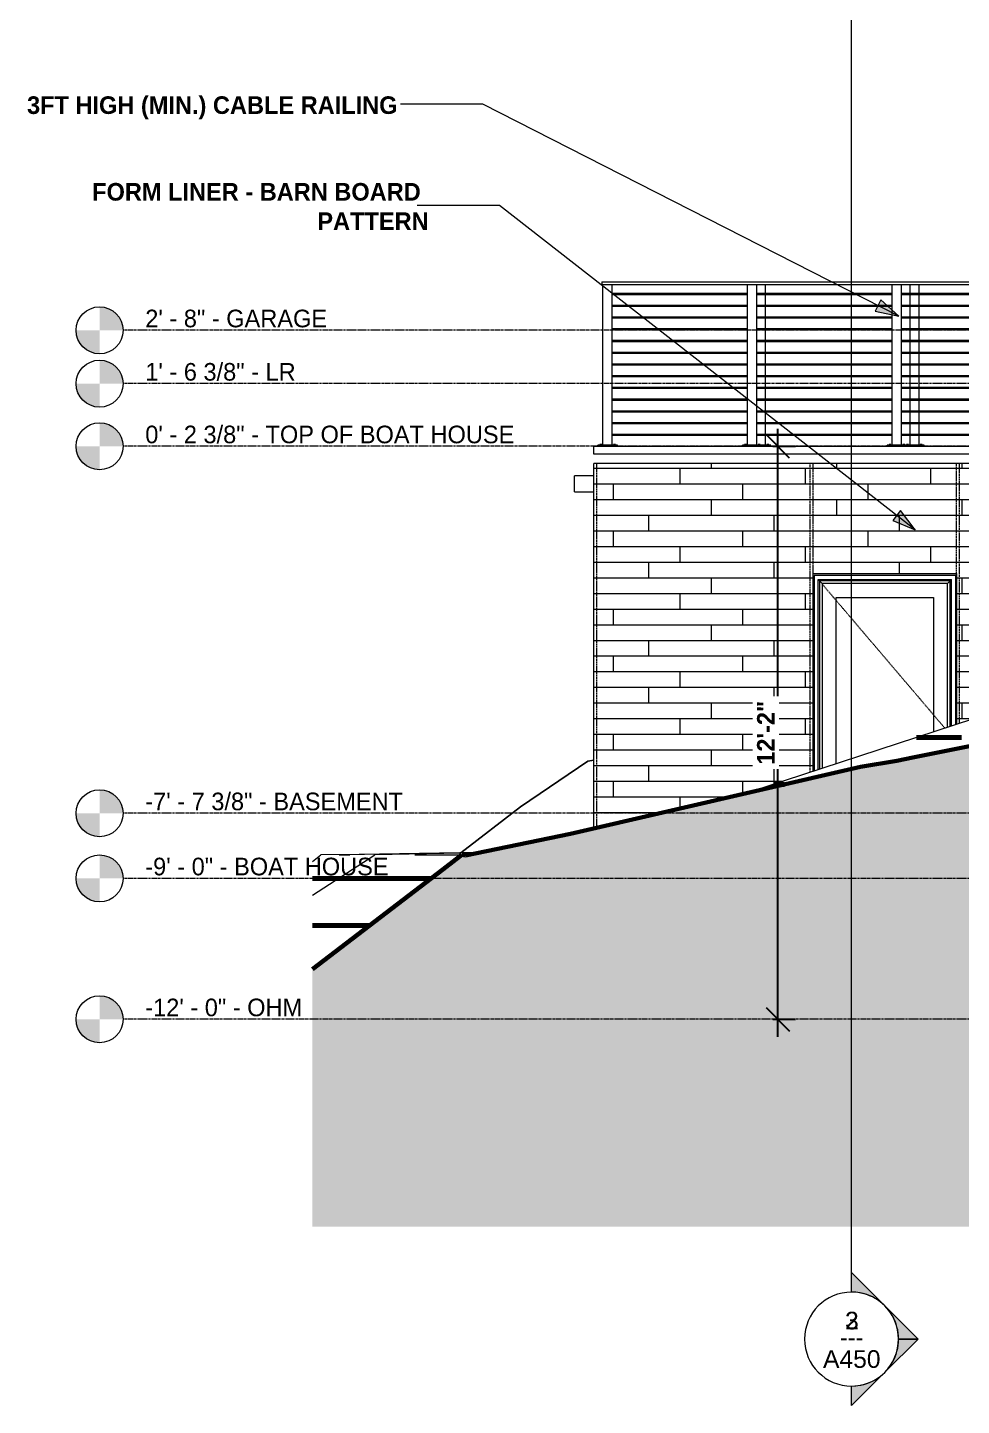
# Model space of a CAD drawing. Header units: inches. Extents: x -3219 to -1869, y -243 to 478.
# Drawn here: x -3218.9 to -2980.5, y -242.6 to 109.3 of the extents above; entities that cross this region are included whole.
import ezdxf

# ---------------------------------------------------------------- set-up
doc = ezdxf.new("R2010")
doc.units = ezdxf.units.IN
doc.header["$MEASUREMENT"] = 0
doc.linetypes.add('Dash 1_16_', pattern=[0.12499999999999999, 0.06249999999999999, -0.06249999999999999])
doc.linetypes.add('Grid Line 1_2_', pattern=[0.8749999999999999, 0.4999999999999999, -0.125, 0.125, -0.125])
for name, color, linetype, lineweight in [('A-ANNO-DIMS-1', 211, 'Continuous', 30), ('A-DETL-1', 90, 'Dash 1_16_', 9), ('A-DOOR', 31, 'Continuous', 18), ('A-DOOR-1', 31, 'Dash 1_16_', 9), ('A-DOOR-FRAM', 31, 'Continuous', 9), ('A-FLOR', 192, 'Continuous', 18), ('A-FLOR-HRAL', 11, 'Continuous', 9), ('A-FLOR-LEVL', 51, 'Continuous', 9), ('A-FLOR-LEVL-1', 51, 'Grid Line 1_2_', 9), ('A-WALL', 113, 'Continuous', 18), ('A-WALL-PATT-1', 111, 'Continuous', 9), ('C-TOPO', 7, 'Continuous', 9), ('C-TOPO-1', 7, 'Continuous', 60), ('C-TOPO-MAJR', 7, 'Continuous', 80), ('G-ANNO-SYMB-1', 111, 'Continuous', 9), ('G-ANNO-TEXT', 231, 'Continuous', 9), ('S-FNDN', 32, 'Continuous', 18)]:
    doc.layers.add(name, color=color, linetype=linetype, lineweight=lineweight)
doc.styles.add('Arial_1', font='arial.ttf', dxfattribs={"height": 4.499999999999996})
doc.styles.add('Century Gothic', font='ufonts.com_century-gothic.ttf', dxfattribs={"height": 4.499999999999996})
doc.styles.add('Century Gothic_B', font='GOTHICB.TTF', dxfattribs={"height": 4.499999999999996})
doc.dimstyles.new('OD__1__Tol__', dxfattribs={"dimscale": 12, "dimtxt": 4.698757213728865, "dimasz": 0.5, "dimexe": 0.375, "dimexo": 0.2500000000000001, "dimgap": 0.06250000000000001, "dimtad": 1, "dimdec": 0, "dimzin": 3, "dimdsep": 46, "dimlunit": 4, "dimtxsty": 'Century Gothic_B', "dimblk1": 'OBLIQUE', "dimblk2": 'OBLIQUE', "dimsah": 1, "dimcen": 0.09, "dimdle": 0.375, "dimazin": 0, "dimtfac": 1, "dimtdec": 4, "dimtix": 1, "dimtmove": 0, "dimatfit": 3, "dimfxl": 1, "dimtvp": 1, "dimtfill": 1, "dimfrac": 2, "dimtolj": 1, "dimtzin": 0, "dimlwd": 30, "dimlwe": 30, "dimarcsym": 2})

# ---------------------------------------------------------------- blocks, each defined once
blk = doc.blocks.new('Railing - 2_ x 1_2_ 2-V6-BUILDING ELEVATION - WEST')
at = {"layer": 'A-FLOR-HRAL'}
for p, q in [((-2993.690850514348, 43.62499999999999), (-2993.690850514348, 41.36900987342087)), ((-2991.315850514348, 41.3689238333213), (-2991.315850514348, 43.62499999999999)), ((-2993.690850514348, 41.193490126579), (-2993.690850514348, 38.3690098734209)), ((-2991.315850514348, 38.36892383332135), (-2991.315850514348, 41.19357616667856)), ((-2993.690850514348, 38.19349012657896), (-2993.690850514348, 35.36900987342086)), ((-2991.315850514348, 35.3689238333213), (-2991.315850514348, 38.19357616667852)), ((-2993.690850514348, 35.193490126579), (-2993.690850514348, 32.36900987342091)), ((-2993.690850514348, 32.19349012657896), (-2993.690850514348, 29.36900987342095)), ((-2991.315850514348, 32.36892383332134), (-2991.315850514348, 35.19357616667856)), ((-2991.315850514348, 29.36892383332138), (-2991.315850514348, 32.19357616667851)), ((-2993.690850514348, 29.193490126579), (-2993.690850514348, 26.3690098734209)), ((-2991.315850514348, 26.36892383332134), (-2991.315850514348, 29.19357616667856)), ((-2993.690850514348, 26.19349012657904), (-2993.690850514348, 23.36900987342094)), ((-2991.315850514348, 23.36892383332138), (-2991.315850514348, 26.1935761666786)), ((-2993.690850514348, 23.193490126579), (-2993.690850514348, 20.3690098734209)), ((-2991.315850514348, 20.36892383332133), (-2991.315850514348, 23.19357616667856)), ((-2993.690850514348, 20.19349012657903), (-2993.690850514348, 17.36900987342093)), ((-2991.315850514348, 17.36892383332137), (-2991.315850514348, 20.1935761666786)), ((-2993.690850514348, 17.19349012657898), (-2993.690850514348, 14.3690098734209)), ((-2993.690850514348, 14.19349012657903), (-2993.690850514348, 11.36900987342093)), ((-2991.315850514348, 14.36892383332133), (-2991.315850514348, 17.19357616667856)), ((-2991.315850514348, 11.36892383332137), (-2991.315850514348, 14.19357616667859)), ((-2993.690850514348, 11.19349012657898), (-2993.690850514348, 8.369009873420891)), ((-2991.315850514348, 8.368923833321327), (-2991.315850514348, 11.19357616667855)), ((-2993.690850514348, 8.193490126579027), (-2993.690850514348, 5.369009873420924)), ((-2991.315850514348, 5.368923833321364), (-2991.315850514348, 8.19357616667859)), ((-2993.690850514348, 5.19349012657898), (-2993.690850514348, 2.62500000000001)), ((-2991.315850514348, 2.625000000000008), (-2991.315850514348, 5.193576166678548)), ((-2994.503350514349, 2.625000000000026), (-2994.503350514349, 2.875000000000055)), ((-2994.253350514348, 2.874999999999998), (-2994.503350514348, 2.874999999999998)), ((-2990.003350514348, 2.624999999999998), (-2994.479540990538, 2.624999999999998)), ((-2994.003350514348, 2.874999999999998), (-2994.253350514348, 2.874999999999998)), ((-2994.003350514349, 2.875000000000055), (-2994.003350514349, 2.625000000000026)), ((-2991.003350514349, 2.625000000000026), (-2991.003350514349, 2.875000000000055)), ((-2990.753350514348, 2.874999999999998), (-2991.003350514348, 2.874999999999998)), ((-2990.503350514348, 2.874999999999998), (-2990.753350514348, 2.874999999999998)), ((-2990.503350514349, 2.875000000000055), (-2990.503350514349, 2.625000000000026)), ((-2990.003350514348, 2.374999999999998), (-2990.003350514348, 2.624999999999998))]:
    blk.add_line(p, q, dxfattribs=at)
blk = doc.blocks.new('Railing - 2_ x 1_2_ 2-V7-BUILDING ELEVATION - WEST')
at = {"layer": 'A-FLOR-HRAL'}
for p, q in [((-3030.482517181014, 41.37034274022699), (-3030.482517181014, 43.62499999999999)), ((-3030.482517181014, 38.37034274022703), (-3030.482517181014, 41.19215725977287)), ((-3030.482517181014, 35.370342740227), (-3030.482517181014, 38.19215725977283)), ((-3030.482517181014, 32.37034274022702), (-3030.482517181014, 35.19215725977287)), ((-3030.482517181014, 29.37034274022707), (-3030.482517181014, 32.19215725977283)), ((-3030.482517181014, 26.37034274022703), (-3030.482517181014, 29.19215725977287)), ((-3030.482517181014, 23.37034274022707), (-3030.482517181014, 26.19215725977292)), ((-3030.482517181014, 20.37034274022702), (-3030.482517181014, 23.19215725977287)), ((-3030.482517181014, 17.37034274022706), (-3030.482517181014, 20.19215725977291)), ((-3030.482517181014, 14.37034274022702), (-3030.482517181014, 17.19215725977287)), ((-3030.482517181014, 11.37034274022705), (-3030.482517181014, 14.19215725977291)), ((-3030.482517181014, 8.370342740227015), (-3030.482517181014, 11.19215725977286)), ((-3030.482517181014, 5.370342740227052), (-3030.482517181014, 8.192157259772902)), ((-3030.482517181014, 2.625000000000008), (-3030.482517181014, 5.192157259772861)), ((-3029.170017181014, 2.624999999999998), (-3031.408112419109, 2.624999999999998)), ((-3030.170017181016, 2.625000000000026), (-3030.170017181016, 2.875000000000055)), ((-3029.920017181014, 2.874999999999998), (-3030.170017181014, 2.874999999999998)), ((-3029.670017181015, 2.874999999999998), (-3029.920017181014, 2.874999999999998)), ((-3029.670017181015, 2.875000000000055), (-3029.670017181015, 2.625000000000026)), ((-3029.170017181014, 2.374999999999998), (-3029.170017181014, 2.624999999999998))]:
    blk.add_line(p, q, dxfattribs=at)
blk = doc.blocks.new('Railing - 2_ x 1_2_ 2-V8-BUILDING ELEVATION - WEST')
at = {"layer": 'A-FLOR-HRAL'}
for p, q in [((-3035.095612419109, 2.625000000000008), (-3035.095612419109, 43.62499999999999)), ((-3032.720612419109, 2.625000000000008), (-3032.720612419109, 43.62499999999999)), ((-3031.408112419109, 2.624999999999998), (-3036.408112419109, 2.624999999999998)), ((-3036.408112419109, 2.374999999999998), (-3036.408112419109, 2.624999999999998)), ((-3035.908112419111, 2.625000000000026), (-3035.908112419111, 2.875000000000055)), ((-3035.658112419109, 2.874999999999998), (-3035.908112419109, 2.874999999999998)), ((-3035.408112419109, 2.874999999999998), (-3035.658112419109, 2.874999999999998)), ((-3035.40811241911, 2.875000000000055), (-3035.40811241911, 2.625000000000026)), ((-3032.40811241911, 2.625000000000026), (-3032.40811241911, 2.875000000000055)), ((-3032.158112419109, 2.874999999999998), (-3032.408112419109, 2.874999999999998)), ((-3031.908112419109, 2.874999999999998), (-3032.158112419109, 2.874999999999998)), ((-3031.90811241911, 2.875000000000055), (-3031.90811241911, 2.625000000000026)), ((-3031.408112419109, 2.374999999999998), (-3031.408112419109, 2.624999999999998))]:
    blk.add_line(p, q, dxfattribs=at)
blk = doc.blocks.new('Railing - Railing-1114347-BUILDING ELEVATION - WEST')
at = {"layer": 'A-FLOR-HRAL'}
for p, q in [((-3072.336683847681, 44.375), (-2822.468226744939, 44.375)), ((-3072.33668384768, 44.375), (-3072.33668384768, 43.625)), ((-2823.52418384768, 43.625), (-3072.336683847681, 43.625)), ((-3035.09561241911, 41.37500000000005), (-3069.649183847682, 41.37500000000005)), ((-3069.649183847682, 41.18750000000005), (-3035.09561241911, 41.18750000000005)), ((-2998.167040990539, 41.37500000000005), (-3032.720612419111, 41.37500000000005)), ((-3032.720612419111, 41.18750000000005), (-2998.167040990539, 41.18750000000005)), ((-2961.238469561967, 41.37500000000005), (-2995.792040990539, 41.37500000000005)), ((-2995.792040990539, 41.18750000000005), (-2961.238469561967, 41.18750000000005)), ((-3035.09561241911, 38.37499999999996), (-3069.649183847682, 38.37499999999996)), ((-3069.649183847682, 38.18749999999996), (-3035.09561241911, 38.18749999999996)), ((-3035.09561241911, 35.37499999999996), (-3069.649183847682, 35.37499999999996)), ((-2998.167040990539, 38.37499999999996), (-3032.720612419111, 38.37499999999996)), ((-3032.720612419111, 38.18749999999996), (-2998.167040990539, 38.18749999999996)), ((-2998.167040990539, 35.37499999999996), (-3032.720612419111, 35.37499999999996)), ((-2961.238469561967, 38.37499999999996), (-2995.792040990539, 38.37499999999996)), ((-2995.792040990539, 38.18749999999996), (-2961.238469561967, 38.18749999999996)), ((-2961.238469561967, 35.37499999999996), (-2995.792040990539, 35.37499999999996)), ((-3069.649183847682, 35.18749999999996), (-3035.09561241911, 35.18749999999996)), ((-3035.09561241911, 32.37499999999996), (-3069.649183847682, 32.37499999999996)), ((-3069.649183847682, 32.18749999999996), (-3035.09561241911, 32.18749999999996)), ((-3032.720612419111, 35.18749999999996), (-2998.167040990539, 35.18749999999996)), ((-2998.167040990539, 32.37499999999996), (-3032.720612419111, 32.37499999999996)), ((-3032.720612419111, 32.18749999999996), (-2998.167040990539, 32.18749999999996)), ((-2995.792040990539, 35.18749999999996), (-2961.238469561967, 35.18749999999996)), ((-2961.238469561967, 32.37499999999996), (-2995.792040990539, 32.37499999999996)), ((-2995.792040990539, 32.18749999999996), (-2961.238469561967, 32.18749999999996)), ((-3035.09561241911, 29.37499999999997), (-3069.649183847682, 29.37499999999997)), ((-3069.649183847682, 29.18749999999997), (-3035.09561241911, 29.18749999999997)), ((-2998.167040990539, 29.37499999999997), (-3032.720612419111, 29.37499999999997)), ((-3032.720612419111, 29.18749999999997), (-2998.167040990539, 29.18749999999997)), ((-2961.238469561967, 29.37499999999997), (-2995.792040990539, 29.37499999999997)), ((-2995.792040990539, 29.18749999999997), (-2961.238469561967, 29.18749999999997)), ((-3035.09561241911, 26.37499999999997), (-3069.649183847682, 26.37499999999997)), ((-3069.649183847682, 26.18749999999997), (-3035.09561241911, 26.18749999999997)), ((-2998.167040990539, 26.37499999999997), (-3032.720612419111, 26.37499999999997)), ((-3032.720612419111, 26.18749999999997), (-2998.167040990539, 26.18749999999997)), ((-2961.238469561967, 26.37499999999997), (-2995.792040990539, 26.37499999999997)), ((-2995.792040990539, 26.18749999999997), (-2961.238469561967, 26.18749999999997)), ((-3035.09561241911, 23.37499999999997), (-3069.649183847682, 23.37499999999997)), ((-3069.649183847682, 23.18749999999997), (-3035.09561241911, 23.18749999999997)), ((-2998.167040990539, 23.37499999999997), (-3032.720612419111, 23.37499999999997)), ((-3032.720612419111, 23.18749999999997), (-2998.167040990539, 23.18749999999997)), ((-2961.238469561967, 23.37499999999997), (-2995.792040990539, 23.37499999999997)), ((-2995.792040990539, 23.18749999999997), (-2961.238469561967, 23.18749999999997)), ((-3035.09561241911, 20.37499999999997), (-3069.649183847682, 20.37499999999997)), ((-3069.649183847682, 20.18749999999997), (-3035.09561241911, 20.18749999999997)), ((-2998.167040990539, 20.37499999999997), (-3032.720612419111, 20.37499999999997)), ((-3032.720612419111, 20.18749999999997), (-2998.167040990539, 20.18749999999997)), ((-2961.238469561967, 20.37499999999997), (-2995.792040990539, 20.37499999999997)), ((-2995.792040990539, 20.18749999999997), (-2961.238469561967, 20.18749999999997)), ((-3035.09561241911, 17.37499999999997), (-3069.649183847682, 17.37499999999997)), ((-3069.649183847682, 17.18749999999997), (-3035.09561241911, 17.18749999999997)), ((-3035.09561241911, 14.37499999999997), (-3069.649183847682, 14.37499999999997)), ((-3069.649183847682, 14.18749999999997), (-3035.09561241911, 14.18749999999997)), ((-2998.167040990539, 17.37499999999997), (-3032.720612419111, 17.37499999999997)), ((-3032.720612419111, 17.18749999999997), (-2998.167040990539, 17.18749999999997)), ((-2998.167040990539, 14.37499999999997), (-3032.720612419111, 14.37499999999997)), ((-3032.720612419111, 14.18749999999997), (-2998.167040990539, 14.18749999999997)), ((-2961.238469561967, 17.37499999999997), (-2995.792040990539, 17.37499999999997)), ((-2995.792040990539, 17.18749999999997), (-2961.238469561967, 17.18749999999997)), ((-2961.238469561967, 14.37499999999997), (-2995.792040990539, 14.37499999999997)), ((-2995.792040990539, 14.18749999999997), (-2961.238469561967, 14.18749999999997)), ((-3035.09561241911, 11.37499999999997), (-3069.649183847682, 11.37499999999997)), ((-3069.649183847682, 11.18749999999997), (-3035.09561241911, 11.18749999999997)), ((-2998.167040990539, 11.37499999999997), (-3032.720612419111, 11.37499999999997)), ((-3032.720612419111, 11.18749999999997), (-2998.167040990539, 11.18749999999997)), ((-2961.238469561967, 11.37499999999997), (-2995.792040990539, 11.37499999999997)), ((-2995.792040990539, 11.18749999999997), (-2961.238469561967, 11.18749999999997)), ((-3035.09561241911, 8.37499999999997), (-3069.649183847682, 8.37499999999997)), ((-3069.649183847682, 8.18749999999997), (-3035.09561241911, 8.18749999999997)), ((-2998.167040990539, 8.37499999999997), (-3032.720612419111, 8.37499999999997)), ((-3032.720612419111, 8.18749999999997), (-2998.167040990539, 8.18749999999997)), ((-2961.238469561967, 8.37499999999997), (-2995.792040990539, 8.37499999999997)), ((-2995.792040990539, 8.18749999999997), (-2961.238469561967, 8.18749999999997)), ((-3035.09561241911, 5.374999999999971), (-3069.649183847682, 5.374999999999971)), ((-3069.649183847682, 5.187499999999971), (-3035.09561241911, 5.187499999999971)), ((-2998.167040990539, 5.374999999999971), (-3032.720612419111, 5.374999999999971)), ((-3032.720612419111, 5.187499999999971), (-2998.167040990539, 5.187499999999971)), ((-2961.238469561967, 5.374999999999971), (-2995.792040990539, 5.374999999999971)), ((-2995.792040990539, 5.187499999999971), (-2961.238469561967, 5.187499999999971))]:
    blk.add_line(p, q, dxfattribs=at)
for name, p in [('Railing - 2_ x 1_2_ 2-V8-BUILDING ELEVATION - WEST', (-36.92857142857155, 0)), ('Railing - 2_ x 1_2_ 2-V8-BUILDING ELEVATION - WEST', (0, 0)), ('Railing - 2_ x 1_2_ 2-V7-BUILDING ELEVATION - WEST', (0, 0)), ('Railing - 2_ x 1_2_ 2-V8-BUILDING ELEVATION - WEST', (36.92857142857155, 0)), ('Railing - 2_ x 1_2_ 2-V6-BUILDING ELEVATION - WEST', (0, 0))]:
    blk.add_blockref(name, p)
blk = doc.blocks.new('Door-Inswing-Andersen-400_Series-Single - 3_ 0-1_8_ x 6_ 10-3_8_-1874265-BUILDING ELEVATION - WEST')
at = {"layer": 'A-DOOR-1'}
blk.add_line((-2984.711374051894, -69.63317651004832), (-3016.02418384768, -32.84062499999986), dxfattribs=at)
at = {"layer": 'A-DOOR-FRAM'}
for p, q in [((-2981.96168384768, -30.6249999999996), (-3018.08668384768, -30.6249999999996)), ((-3018.08668384768, -30.6249999999996), (-3018.08668384768, -80.58086804596644)), ((-2981.96168384768, -30.62499999999971), (-3018.08668384768, -30.62499999999971)), ((-3018.08668384768, -30.62499999999971), (-3018.08668384768, -80.58086804596647)), ((-3017.05543384768, -80.24259981818089), (-3017.05543384768, -31.65624999999959)), ((-3017.05543384768, -31.65624999999959), (-2982.99293384768, -31.65624999999959)), ((-3017.05543384768, -80.24259981818089), (-3017.05543384768, -31.65624999999966)), ((-3017.05543384768, -31.65624999999966), (-2982.99293384768, -31.65624999999966)), ((-3017.05543384768, -31.65624999999966), (-3016.71168384768, -31.99999999999965)), ((-2982.99293384768, -31.65624999999966), (-2983.33668384768, -31.99999999999965)), ((-2982.99293384768, -69.06949774889917), (-2982.99293384768, -31.65624999999958)), ((-2982.99293384768, -69.06949774889925), (-2982.99293384768, -31.65624999999965)), ((-2981.96168384768, -68.73122952111363), (-2981.96168384768, -30.62499999999959)), ((-2981.96168384768, -68.73122952111366), (-2981.96168384768, -30.62499999999969)), ((-3016.71168384768, -31.99999999999965), (-3016.02418384768, -32.6874999999997)), ((-2983.33668384768, -31.99999999999965), (-3016.71168384768, -31.99999999999965)), ((-3016.71168384768, -31.99999999999965), (-3016.71168384768, -80.12984374225236)), ((-2984.02418384768, -32.6874999999997), (-3016.02418384768, -32.6874999999997)), ((-3016.02418384768, -32.6874999999997), (-3016.02418384768, -79.90433159039529)), ((-2983.33668384768, -31.99999999999965), (-2984.02418384768, -32.6874999999997)), ((-2984.02418384768, -69.40776597668483), (-2984.02418384768, -32.68749999999969)), ((-2983.33668384768, -69.18225382482774), (-2983.33668384768, -31.99999999999964)), ((-3012.46168384768, -36.25000000000009), (-2987.58668384768, -36.25000000000009)), ((-3012.46168384768, -78.73576862168136), (-3012.46168384768, -36.25000000000009)), ((-2987.58668384768, -36.25000000000009), (-2987.58668384768, -70.57632894539874))]:
    blk.add_line(p, q, dxfattribs=at)
blk = doc.blocks.new('Walls 3 - Walls 3-1648727-BUILDING ELEVATION - WEST')
at = {"layer": 'A-WALL'}
for p, q in [((-3079.336683847681, -9.250000000001021), (-3079.336683847681, -5.187500000001032)), ((-3074.33668384768, -5.187500000001032), (-3079.336683847681, -5.187500000001032)), ((-3079.336683847681, -9.250000000001021), (-3074.33668384768, -9.250000000001021))]:
    blk.add_line(p, q, dxfattribs=at)
blk = doc.blocks.new('Level - Level Head - Circle-50818-BUILDING ELEVATION - WEST')
at = {"layer": 'A-FLOR-LEVL'}
h = blk.add_hatch(color=256, dxfattribs=at)
edge = h.paths.add_edge_path(flags=0)
edge.add_line((-3200.570245953731, 31.99999999999999), (-3194.570245953731, 31.99999999999999))
edge.add_arc((-3200.570245953731, 31.99999999999998), 6.000000000000011, 2.544443745170813e-14, 90.0000000000001)
edge.add_line((-3200.570245953731, 37.99999999999997), (-3200.570245953731, 31.99999999999999))
h = blk.add_hatch(color=256, dxfattribs=at)
edge = h.paths.add_edge_path(flags=0)
edge.add_line((-3200.570245953731, 25.99999999999998), (-3200.570245953731, 31.99999999999995))
edge.add_line((-3200.570245953731, 31.99999999999995), (-3206.570245953731, 31.99999999999995))
edge.add_arc((-3200.570245953731, 31.99999999999998), 6.000000000000004, 180.0000000000002, 269.9999999999997)
blk.add_circle((-3200.570245953731, 31.99999999999998), 6, dxfattribs=at)
blk = doc.blocks.new('_Oblique')
at = {"color": 0, "linetype": 'ByBlock', "lineweight": -2}
blk.add_line((-0.5, -0.5), (0.5, 0.5), dxfattribs=at)
blk = doc.blocks.new('DIMBLOCK1-BUILDING ELEVATION - WEST')
at = {"layer": 'A-ANNO-DIMS-1', "color": 0, "lineweight": 30, "transparency": 16777216}
for p, q in [((-3027.37512229218, -148.5), (-3027.37512229218, 6.874999999999999)), ((-3028.617762979299, 2.375), (-3022.87512229218, 2.375)), ((-3028.617762979299, -144), (-3022.87512229218, -144))]:
    blk.add_line(p, q, dxfattribs=at)
at = {"layer": 'Defpoints', "color": 0, "transparency": 16777216}
for p in [(-3031.617762979299, 2.374999999999999), (-3027.37512229218, 2.374999999999999), (-3031.617762979299, -144)]:
    blk.add_point(p, dxfattribs=at)
at = {"layer": 'A-ANNO-DIMS-1', "color": 0, "lineweight": 30, "transparency": 16777216, "xscale": 5.999999999999999, "yscale": 5.999999999999999, "zscale": 5.999999999999999}
for p, rotation in [((-3027.37512229218, 2.374999999999999), 90), ((-3027.37512229218, -144), 270)]:
    blk.add_blockref('_Oblique', p, dxfattribs=dict(at, rotation=rotation))
at = {"layer": 'A-ANNO-DIMS-1', "color": 0, "transparency": 16777216, "insert": (-3030.431716462868, -70.81249999999913), "char_height": 4.499999999999996, "attachment_point": 5, "rotation": 90, "style": 'Century Gothic_B', "bg_fill": 3, "box_fill_scale": 1.25, "bg_fill_color": 256, "bg_fill_true_color": 13158600, "bg_fill_transparency": 0}
blk.add_mtext('\\A1;12\'-2"', dxfattribs=at)
blk = doc.blocks.new('Section - Section Head - Filled-22785-BUILDING ELEVATION - WEST')
at = {"layer": 'G-ANNO-SYMB-1'}
h = blk.add_hatch(color=256, dxfattribs=at)
edge = h.paths.add_edge_path(flags=0)
edge.add_line((-2792.746510440414, -216.7579785171439), (-2800.798738118733, -208.7057508388254))
edge.add_line((-2800.798738118733, -208.7057508388254), (-2800.798738118733, -213.6606957918207))
edge.add_arc((-2800.798738118733, -225.6763135873026), 12.01561779548195, 47.92160497537708, 90.0000000000004, ccw=False)
h = blk.add_hatch(color=256, dxfattribs=at)
edge = h.paths.add_edge_path(flags=0)
edge.add_arc((-2800.798738118733, -225.6763135873026), 11.99999999999997, -2.2737367544323206e-13, 45.000000000000114, ccw=False)
edge.add_line((-2788.798738118733, -225.6763135873026), (-2783.828175370255, -225.6763135873026))
edge.add_line((-2783.828175370255, -225.6763135873026), (-2792.313456744494, -217.191032213064))
h = blk.add_hatch(color=256, dxfattribs=at)
edge = h.paths.add_edge_path(flags=0)
edge.add_line((-2792.313456744494, -234.1615949615411), (-2783.828175370255, -225.6763135873026))
edge.add_line((-2783.828175370255, -225.6763135873026), (-2788.798738118733, -225.6763135873026))
edge.add_arc((-2800.798738118733, -225.6763135873025), 12.0000000000001, 314.99999999999983, 359.9999999999996, ccw=False)
h = blk.add_hatch(color=256, dxfattribs=at)
edge = h.paths.add_edge_path(flags=0)
edge.add_arc((-2800.798738118733, -225.6763135873027), 12.01561779548175, 269.9999999999998, 312.07839502462355, ccw=False)
edge.add_line((-2800.798738118733, -237.6919313827844), (-2800.798738118733, -242.6468763357797))
edge.add_line((-2800.798738118733, -242.6468763357797), (-2792.746510440414, -234.5946486574612))
for p, q in [((-2800.798738118733, -213.6606957918207), (-2800.798738118733, -208.7057508388254)), ((-2800.798738118733, -208.7057508388254), (-2792.746510440414, -216.7579785171439)), ((-2792.313456744494, -217.191032213064), (-2783.828175370255, -225.6763135873026)), ((-2783.828175370255, -225.6763135873026), (-2792.313456744494, -234.1615949615411)), ((-2788.798738118733, -225.6763135873026), (-2783.828175370255, -225.6763135873026)), ((-2783.828175370255, -225.6763135873026), (-2788.798738118733, -225.6763135873026)), ((-2792.746510440414, -234.5946486574612), (-2800.798738118733, -242.6468763357797)), ((-2800.798738118733, -242.6468763357797), (-2800.798738118733, -237.6919313827844))]:
    blk.add_line(p, q, dxfattribs=at)
for centre, radius, start, end in [((-2800.798738118733, -225.6919313827844), 12.00000000000004, 90.0000000000002, 269.9999999999998), ((-2800.798738118733, -225.6763135873026), 12.01561779548195, 47.92160497537668, 90), ((-2800.798738118733, -225.6919313827844), 12, 269.9999999999996, 90), ((-2800.798738118733, -225.6763135873026), 11.99999999999997, 359.9999999999995, 44.99999999999971), ((-2800.798738118733, -225.6763135873025), 12.0000000000001, 314.9999999999995, 359.9999999999992), ((-2800.798738118733, -225.6763135873027), 12.01561779548175, 269.9999999999994, 312.0783950246232)]:
    blk.add_arc(centre, radius, start, end, dxfattribs=at)

msp = doc.modelspace()

# ---------------------------------------------------------------- hatches: boundary and pattern name
at = {"layer": 'A-WALL-PATT-1'}
h = msp.add_hatch(dxfattribs=at)
h.set_pattern_fill('FP_3', color=256, style=0, pattern_type=2)
h.set_pattern_definition([(0, (-3069.337, -107.2), (0, 4), []), (90, (-3069.337, -107.2), (-7.999999999999999, 8), [4, -28]), (90, (-3053.337, -103.2), (-7.999999999999999, 8), [4, -28])])
h.paths.add_polyline_path([(-3074.336683847681, -95.23753515225827), (-3064.33668384768, -92.93026522085448), (-3064.33668384768, -2.000000000000056), (-3074.336683847681, -2.000000000000056), (-3074.336683847681, -88.78559328990069)], flags=0)
h = msp.add_hatch(dxfattribs=at)
h.set_pattern_fill('FP_4', color=256, style=0, pattern_type=2)
h.set_pattern_definition([(0, (-2620.337, -107.2), (0, 4), []), (90, (-2620.337, -107.2), (-7.999999999999999, 8), [4, -28]), (90, (-2604.337, -103.2), (-7.999999999999999, 8), [4, -28])])
h.paths.add_polyline_path([(-3064.33668384768, -92.93026522085448), (-3035.336623669923, -86.23915320773877), (-3018.336683847681, -80.66287246482374), (-3018.336683847681, -30.12500000000005), (-2981.711683847681, -30.12500000000005), (-2981.711683847681, -68.64922510225647), (-2951.264483111972, -58.66200509362596), (-2880.436976744941, -2.000000000000994), (-3064.33668384768, -2.000000000000994), (-3064.33668384768, -87.42654662797925)], flags=0)
h.paths.add_polyline_path([(-2949.229515729482, -57.99449982324864), (-2944.685350470456, -56.50393329822031), (-2923.690850514347, -39.70833333333342), (-2923.690850514347, -37.56356765114111), (-2948.438766758051, -57.361900646104)], flags=0)
h.paths.add_polyline_path([(-2944.176608624834, -56.33705698062607), (-2938.329180241574, -54.41899711511501), (-2923.690850514347, -42.70833333333325), (-2923.690850514347, -39.94845049223701), (-2943.350017574529, -55.67578414038262)], flags=0)
h.paths.add_polyline_path([(-2937.820438395951, -54.25212079752085), (-2937.051818847657, -54.00000000000008), (-2933.687095143466, -53.70532903662856), (-2923.690850514347, -45.70833333333317), (-2923.690850514347, -42.94845049223692), (-2937.505287399051, -54.00000000000008)], flags=0)
h.paths.add_polyline_path([(-2933.35005238346, -53.67581198752736), (-2929.457186736694, -53.32140231121138), (-2923.690850514347, -48.70833333333334), (-2923.690850514347, -45.94845049223701), (-2932.907040288065, -53.32140231121138)], flags=0)
h.paths.add_polyline_path([(-2929.139073523662, -53.30702889968943), (-2925.265137423871, -52.96776286095245), (-2923.690850514347, -51.70833333333317), (-2923.690850514347, -48.94845049223684), (-2928.259640067388, -52.6034821346696)], flags=0)
h.paths.add_polyline_path([(-2924.928094663865, -52.93824581185134), (-2923.690850514347, -52.8298922121159), (-2923.690850514347, -51.94845049223709), (-2923.719144755575, -51.97108588521936)], flags=0)
h.paths.add_polyline_path([(-2921.315850514347, -52.62189785669963), (-2921.054158564074, -52.59897977311436), (-2884.357517181013, -23.24166666666636), (-2884.357517181013, -20.4817838255702), (-2921.315850514347, -50.04845049223712), (-2921.315850514347, -50.96702048204013)], flags=0)
h.paths.add_polyline_path([(-2920.717115804067, -52.56946272401324), (-2916.843179704276, -52.23019668527618), (-2884.357517181013, -26.24166666666627), (-2884.357517181013, -23.4817838255702), (-2919.178649443762, -51.33868963576878)], flags=0)
h.paths.add_polyline_path([(-2916.50613694427, -52.20067963617515), (-2912.632200844478, -51.86141359743817), (-2884.357517181013, -29.24166666666653), (-2884.357517181013, -26.48178382557012), (-2914.964063001601, -50.96702048204013)], flags=0)
h.paths.add_polyline_path([(-2912.295158084472, -51.83189654833705), (-2908.42122198468, -51.49263050960015), (-2884.357517181013, -32.24166666666644), (-2884.357517181013, -29.48178382557012), (-2911.214063001601, -50.96702048204013)], flags=0)
h.paths.add_polyline_path([(-2908.084179224674, -51.46311346049904), (-2904.210243124883, -51.12384742176206), (-2884.357517181013, -35.24166666666618), (-2884.357517181013, -32.4817838255702), (-2907.464063001601, -50.96702048204013)], flags=0)
h.paths.add_polyline_path([(-2903.873200364877, -51.09433037266086), (-2899.999264265085, -50.75506433392396), (-2884.357517181013, -38.24166666666653), (-2884.357517181013, -35.48178382557011), (-2903.714063001601, -50.96702048204013)], flags=0)
h.paths.add_polyline_path([(-2899.66222150508, -50.72554728482276), (-2895.788285405288, -50.38628124608578), (-2884.357517181013, -41.24166666666644), (-2884.357517181013, -38.48178382557003), (-2897.021085715137, -48.61263865286889)], flags=0)
h.paths.add_polyline_path([(-2895.451242645282, -50.35676419698483), (-2891.57730654549, -50.01749815824777), (-2884.357517181013, -44.24166666666627), (-2884.357517181013, -41.48178382557011), (-2893.271085715136, -48.61263865286889)], flags=0)
h.paths.add_polyline_path([(-2891.240263785484, -49.98798110914665), (-2884.357517181013, -49.38521376451893), (-2884.357517181013, -44.48178382557028), (-2889.521085715137, -48.61263865286889)], flags=0)
h.paths.add_polyline_path([(-2921.315850514347, -49.80833333333327), (-2884.357517181013, -20.24166666666636), (-2884.357517181013, -17.48178382557012), (-2921.315850514347, -47.04845049223703), (-2921.315850514347, -48.61263865286889)], flags=0)
h.paths.add_polyline_path([(-2864.760938908362, -47.66901264191431), (-2800.028866650649, -42.00000000000008), (-2693.711683847681, -40.74722566571281), (-2693.71168384768, -11.75000000000236), (-2693.461683847681, -11.75000000000236), (-2693.461683847681, -9.37500000000034), (-2812.33668384768, -9.37500000000034), (-2812.33668384768, -5.729608593368424), (-2863.38268091847, -46.56640625000014)], flags=0)
h.paths.add_polyline_path([(-2921.315850514347, -46.80833333333327), (-2884.357517181013, -17.24166666666627), (-2884.357517181013, -14.48178382557029), (-2921.315850514347, -44.0484504922372), (-2921.315850514347, -46.25825682369764)], flags=0)
h.paths.add_polyline_path([(-2881.586683847681, -46.72257905914477), (-2881.39146783625, -46.56640625000014), (-2881.586683847681, -46.56640625000014)], flags=0)
h.paths.add_polyline_path([(-2877.21168384768, -46.56640625000014), (-2877.086683847681, -46.56640625000014), (-2877.086683847681, -46.10363963293647), (-2877.21168384768, -46.10363963293656), (-2877.21168384768, -46.25825682369764)], flags=0)
h.paths.add_polyline_path([(-2877.21168384768, -46.0877666170636), (-2877.086683847681, -46.0877666170636), (-2877.086683847681, -45.62500000000011), (-2872.33668384768, -45.62500000000011), (-2872.33668384768, -38.56640625000016), (-2872.71168384768, -38.56640625000016), (-2872.71168384768, -37.62500000000014), (-2867.21168384768, -37.62500000000014), (-2867.21168384768, -38.08776661706363), (-2867.08668384768, -38.08776661706363), (-2867.08668384768, -37.62500000000014), (-2862.336683847681, -37.62500000000014), (-2862.336683847681, -30.56640625000011), (-2862.71168384768, -30.56640625000011), (-2862.71168384768, -29.62500000000008), (-2857.211683847681, -29.62500000000008), (-2857.211683847681, -30.08776661706358), (-2857.086683847681, -30.08776661706358), (-2857.086683847681, -29.62500000000008), (-2852.336683847681, -29.62500000000008), (-2852.336683847681, -22.56640625000005), (-2852.71168384768, -22.56640625000005), (-2852.71168384768, -21.62500000000011), (-2847.21168384768, -21.62500000000011), (-2847.21168384768, -22.0877666170636), (-2847.086683847681, -22.0877666170636), (-2847.086683847681, -21.62500000000011), (-2846.33668384768, -21.62500000000011), (-2846.33668384768, -21.37500000000008), (-2845.83668384768, -21.37500000000008), (-2845.828165304252, -21.12500000000005), (-2845.33668384768, -21.12500000000005), (-2845.33668384768, -21.37500000000008), (-2845.02418384768, -21.37500000000008), (-2845.02418384768, -13.01511715890365), (-2881.982517181013, -42.58178382557039), (-2881.982517181013, -45.62500000000002), (-2877.21168384768, -45.62500000000002)], flags=0)
h.paths.add_polyline_path([(-2921.315850514347, -43.80833333333336), (-2884.357517181013, -14.24166666666627), (-2884.357517181013, -11.48178382557029), (-2921.315850514347, -41.04845049223712), (-2921.315850514347, -41.54949316535515)], flags=0)
h.paths.add_polyline_path([(-2881.982517181013, -42.34166666666638), (-2845.02418384768, -12.77499999999946), (-2845.02418384768, -10.01511715890331), (-2881.982517181013, -39.58178382557013), (-2881.982517181013, -41.54949316535515)], flags=0)
h.paths.add_polyline_path([(-2921.315850514347, -40.80833333333319), (-2884.357517181013, -11.24166666666619), (-2884.357517181013, -8.481783825570032), (-2921.315850514347, -38.04845049223712)], flags=0)
h.paths.add_polyline_path([(-2881.982517181013, -39.34166666666638), (-2845.02418384768, -9.774999999999634), (-2845.02418384768, -7.015117158903307), (-2881.982517181013, -36.58178382557005), (-2881.982517181013, -39.19511133618382)], flags=0)
h.paths.add_polyline_path([(-2871.58668384768, -38.72257905914471), (-2871.39146783625, -38.56640625000016), (-2871.58668384768, -38.56640625000016)], flags=0)
h.paths.add_polyline_path([(-2867.08668384768, -38.56640625000016), (-2867.08668384768, -38.10363963293667), (-2867.21168384768, -38.10363963293667), (-2867.21168384768, -38.56640625000016)], flags=0)
h.paths.add_polyline_path([(-2921.315850514347, -37.80833333333336), (-2884.357517181013, -8.24166666666636), (-2884.357517181013, -6.096900984474302), (-2922.503350514346, -36.61356765114027), (-2921.315850514347, -36.61356765114027), (-2921.315850514347, -36.84072950701258)], flags=0)
h.paths.add_polyline_path([(-2881.982517181013, -36.34166666666646), (-2845.02418384768, -6.77499999999955), (-2845.02418384768, -4.015117158903137), (-2881.982517181013, -33.58178382557013), (-2881.982517181013, -34.48634767784133)], flags=0)
h.paths.add_polyline_path([(-2657.08668384768, -34.48648170398985), (-2631.83668384774, -30.41190211485906), (-2631.83668384774, -9.375000000000254), (-2657.08668384768, -9.375000000000254), (-2657.08668384768, -31.50769901275643)], flags=0)
h.paths.add_polyline_path([(-2881.982517181013, -33.34166666666612), (-2845.02418384768, -3.77499999999938), (-2845.02418384768, -2.000000000000994), (-2846.255287399052, -2.000000000000994), (-2881.982517181013, -30.58178382557022), (-2881.982517181013, -32.13196584867008)], flags=0)
h.paths.add_polyline_path([(-2861.586683847681, -30.72257905914492), (-2861.391467836249, -30.56640625000011), (-2861.586683847681, -30.56640625000011)], flags=0)
h.paths.add_polyline_path([(-2857.211683847681, -30.56640625000011), (-2857.086683847681, -30.56640625000011), (-2857.086683847681, -30.1036396329367), (-2857.211683847681, -30.10363963293662)], flags=0)
h.paths.add_polyline_path([(-2881.982517181013, -30.34166666666647), (-2846.555433847682, -2.000000000000994), (-2850.005287399052, -2.000000000000994), (-2881.982517181013, -27.58178382557022), (-2881.982517181013, -29.77758401949884)], flags=0)
h.paths.add_polyline_path([(-2881.982517181013, -27.34166666666655), (-2850.305433847682, -2.000000000000994), (-2853.755287399052, -2.000000000000994), (-2881.982517181013, -24.58178382557022), (-2881.982517181013, -25.06882036115635)], flags=0)
h.paths.add_polyline_path([(-2881.982517181013, -24.34166666666638), (-2854.055433847682, -2.000000000000994), (-2857.505287399052, -2.000000000000994), (-2881.982517181013, -21.58178382557022), (-2881.982517181013, -22.71443853198502)], flags=0)
h.paths.add_polyline_path([(-2851.586683847681, -22.72257905914512), (-2851.39146783625, -22.56640625000005), (-2851.586683847681, -22.56640625000005), (-2851.586683847681, -22.71443853198502)], flags=0)
h.paths.add_polyline_path([(-2847.086683847681, -22.56640625000005), (-2847.086683847681, -22.10363963293656), (-2847.21168384768, -22.10363963293656), (-2847.21168384768, -22.56640625000005)], flags=0)
h.paths.add_polyline_path([(-2842.33668384768, -21.37500000000008), (-2842.33668384768, -14.56640625000008), (-2842.64918384768, -14.56640625000008), (-2842.64918384768, -21.37500000000008)], flags=0)
h.paths.add_polyline_path([(-2881.982517181013, -21.34166666666638), (-2857.805433847682, -2.000000000000994), (-2861.255287399052, -2.000000000000994), (-2881.982517181013, -18.58178382557031), (-2881.982517181013, -20.36005670281378)], flags=0)
h.paths.add_polyline_path([(-2881.982517181013, -18.34166666666638), (-2861.555433847682, -2.000000000000994), (-2865.005287399052, -2.000000000000994), (-2881.982517181013, -15.58178382557023), (-2881.982517181013, -18.00567487364253)], flags=0)
h.paths.add_polyline_path([(-2881.982517181013, -15.34166666666655), (-2865.305433847682, -2.000000000000994), (-2868.755287399052, -2.000000000000994), (-2881.982517181013, -12.5817838255704), (-2881.982517181013, -13.56480627306337)], flags=0)
h.paths.add_polyline_path([(-2841.58668384768, -14.72257905914497), (-2841.39146783625, -14.56640625000008), (-2841.58668384768, -14.56640625000008)], flags=0)
h.paths.add_polyline_path([(-2837.08668384768, -14.56640625000008), (-2837.08668384768, -14.10363963293659), (-2837.21168384768, -14.10363963293659), (-2837.21168384768, -14.56640625000008)], flags=0)
h.paths.add_polyline_path([(-2837.08668384768, -14.08776661706355), (-2837.08668384768, -13.62500000000006), (-2832.336683847681, -13.62500000000006), (-2832.336683847681, -6.566406250000028), (-2832.71168384768, -6.566406250000028), (-2832.71168384768, -5.625000000000084), (-2827.211683847681, -5.625000000000084), (-2827.211683847681, -6.087766617063578), (-2827.08668384768, -6.087766617063578), (-2827.08668384768, -5.62500000000017), (-2822.336683847681, -5.62500000000017), (-2822.336683847681, -2.000000000000994), (-2831.255287399052, -2.000000000000994), (-2842.64918384768, -11.11511715890367), (-2842.64918384768, -13.62500000000006), (-2837.21168384768, -13.62500000000006), (-2837.21168384768, -14.08776661706355)], flags=0)
h.paths.add_polyline_path([(-2881.982517181013, -12.3416666666663), (-2869.055433847682, -2.000000000000994), (-2872.505287399052, -2.000000000000994), (-2881.982517181013, -9.581783825570225), (-2881.982517181013, -10.9425293861288)], flags=0)
h.paths.add_polyline_path([(-2842.64918384768, -10.87499999999957), (-2831.555433847682, -2.000000000000994), (-2835.005287399052, -2.000000000000994), (-2842.64918384768, -8.1151171589035), (-2842.64918384768, -8.58814755695755)], flags=0)
h.paths.add_polyline_path([(-2881.982517181013, -9.341666666666297), (-2872.805433847682, -2.000000000000994), (-2876.255287399052, -2.000000000000994), (-2881.982517181013, -6.581783825570226), (-2881.982517181013, -8.58814755695755)], flags=0)
h.paths.add_polyline_path([(-2842.64918384768, -7.874999999999573), (-2835.305433847682, -2.000000000000994), (-2838.755287399052, -2.000000000000994), (-2842.64918384768, -5.11511715890333), (-2842.64918384768, -7.033440959410483)], flags=0)
h.paths.add_polyline_path([(-2831.586683847681, -6.722579059144919), (-2831.391467836249, -6.566406250000113), (-2831.586683847681, -6.566406250000113)], flags=0)
h.paths.add_polyline_path([(-2827.08668384768, -6.566406250000113), (-2827.08668384768, -6.103639632936619), (-2827.211683847681, -6.103639632936534), (-2827.211683847681, -6.566406250000113)], flags=0)
h.paths.add_polyline_path([(-2881.982517181013, -6.341666666666639), (-2876.555433847682, -2.000000000000994), (-2879.236390950422, -2.000000000000994), (-2883.170017181013, -5.146900984473546), (-2881.982517181013, -5.146900984473546), (-2881.982517181013, -6.23376572778622)], flags=0)
h.paths.add_polyline_path([(-2842.64918384768, -4.874999999999488), (-2839.055433847682, -2.000000000000994), (-2842.505287399052, -2.000000000000994), (-2842.64918384768, -2.115117158903416), (-2842.64918384768, -3.879383898614975)], flags=0)
at = {"layer": 'C-TOPO'}
h = msp.add_hatch(color=256, dxfattribs=at)
h.paths.add_polyline_path([(-3080.314325993978, -196.9386938906581), (-1985.519452438269, -196.9386938906581), (-1985.519452438269, 15.0501979845055), (-1997.715062468572, 13.74652663092649), (-2038.530047333302, 9.079752218978198), (-2079.076376414695, 5.999999999999999), (-2111.778089469743, 3.638979950385021), (-2184.717958773607, -8.526512829121201e-14), (-2211.995515556347, -1.859833417005063), (-2275.970932079678, -6.000000000000084), (-2286.336683847679, -6.000000000000084), (-2297.005322031174, -7.740191497317794), (-2350.170664370818, -11.14740677007276), (-2392.049005506527, -18.00000000000008), (-2468.272086845981, -18.00000000000008), (-2513.67971888598, -25.38845655739689), (-2518.164713504467, -25.38845655739689), (-2520.546237830081, -25.80556318704194), (-2575.283864693851, -30.00000000000008), (-2629.284143598456, -30.00000000000008), (-2674.083413514764, -37.22923527957911), (-2675.984631431605, -37.96785838969057), (-2681.215787470358, -41.37266868609955), (-2750.598499875318, -42.00000000000008), (-2800.028866650649, -42.00000000000008), (-2834.183664235535, -49.13165475237573), (-2883.720461798959, -54.00000000000008), (-2941.044557810535, -64.2543425680379), (-2977.619120526208, -74.08883749245378), (-2992.881940212283, -77.13266912884397), (-2996.94634253233, -78.00000000000016), (-3006.295227675514, -79.53843439107958), (-3080.314325993978, -96.61685462233085), (-3107.158179552801, -102.1453090205663), (-3108.085798190892, -102.0000000000002), (-3112.932292944611, -105.7204391709831), (-3146.203415034421, -131.2307202717074), (-3146.203415034421, -196.9386938906581), (-3143.26788742685, -196.9386938906581)], flags=0)
h.paths.add_polyline_path([(-2281.079524965417, -131.9850778223754), (-2281.725594438355, -131.962171104729), (-2282.344551712904, -131.8981294803364), (-2282.932446415508, -131.7243727673618), (-2283.459774917371, -131.4496220693567), (-2283.955188565012, -131.0160026738629), (-2284.231249163833, -130.656676094246), (-2284.442832535844, -130.1340386340582), (-2284.506262376046, -129.6776433889382), (-2284.436495404224, -129.17755411195), (-2284.230696344444, -128.7042704126625), (-2283.899194918988, -128.2815440702312), (-2283.458630003985, -127.930588791133), (-2282.931114127491, -127.6690153379698), (-2282.286011567468, -127.5054387549431), (-2281.698281791936, -127.4621630317661), (-2281.079524965419, -127.4841013658162), (-2280.460768138902, -127.5481003028614), (-2279.873038363369, -127.7217389429542), (-2279.345806863912, -127.9963103196258), (-2278.905511229442, -128.3580462775421), (-2278.574229721585, -128.788807865296), (-2278.368574178455, -129.2669948981702), (-2278.298857027728, -129.768629081606), (-2278.368574178455, -130.2685563830005), (-2278.574229721585, -130.7417083599479), (-2278.905511229442, -131.1643591966139), (-2279.345806863912, -131.5153154152114), (-2279.873038363369, -131.7769786054751), (-2280.460768138902, -131.9362278824343)], flags=0)
h.paths.add_polyline_path([(-2219.967454331656, -127.1832100531279), (-2220.562717623301, -127.07673301922), (-2220.999763106327, -126.9124058431085), (-2221.39548321177, -126.6462774857198), (-2221.689529777299, -126.3055478752907), (-2221.870602758302, -125.9033110596657), (-2221.931743621666, -125.4550247740939), (-2221.85196472675, -124.9084659744525), (-2221.61662848892, -124.3517057835291), (-2221.237535649819, -123.8126624821242), (-2220.733695507354, -123.3183659522185), (-2220.130372710121, -122.8936022858254), (-2218.560453691107, -122.1378132848617), (-2217.860075606327, -121.9139138193762), (-2217.118706672299, -121.8118943547277), (-2216.638299534243, -121.8079754404767), (-2216.082812187865, -121.9004941235809), (-2215.610075606327, -122.0782409954878), (-2215.213146380803, -122.3455336480661), (-2214.899309282653, -122.7313630442433), (-2214.736894732657, -123.1045016728967), (-2214.678095090987, -123.5356220645014), (-2214.758188107111, -124.0831989681852), (-2214.994425352425, -124.6409411382127), (-2215.374890203292, -125.1807519655012), (-2215.880397401917, -125.6754454869745), (-2216.485465260595, -126.1001177519693), (-2218.041705830223, -126.8503786413518), (-2218.749763106327, -127.07673301922), (-2219.457820382431, -127.178317061677), (-2219.94237142453, -127.182969232338)], flags=0)
at = {"layer": 'G-ANNO-TEXT'}
for points in [[(-2996.442993247299, 35.62991026100531), (-3001.05851320579, 39.78703176787194), (-3002.51871153646, 36.92232311332497)], [(-2992.288030274725, -18.96446572833754), (-2996.028499885543, -14.00527518948604), (-2998.006967249203, -16.53991554489332)]]:
    msp.add_hatch(color=256, dxfattribs=at).paths.add_polyline_path(points, flags=0)

# ---------------------------------------------------------------- linework, layer by layer
at = {"layer": 'A-DETL-1'}
for p, q in [((-3073.58668384768, -95.06448990740279), (-3073.58668384768, -1.999999999999689)), ((-3019.08668384768, -80.90888572139481), (-3019.08668384768, -1.99999999999987)), ((-3018.33668384768, -80.66287246482364), (-3018.33668384768, -1.999999999999859)), ((-2981.71168384768, -68.64922510225638), (-2981.71168384768, -1.999999999999998)), ((-2980.96168384768, -68.40321184568519), (-2980.96168384768, -1.999999999999987))]:
    msp.add_line(p, q, dxfattribs=at)
at = {"layer": 'A-FLOR'}
for p, q in [((-3074.33668384768, 2.374999999999998), (-2874.968226744939, 2.374999999999998)), ((-3074.33668384768, 0.3749999999999983), (-3074.33668384768, 2.374999999999998)), ((-2877.468226744939, 0.3749999999999983), (-3074.33668384768, 0.3749999999999983))]:
    msp.add_line(p, q, dxfattribs=at)
at = {"layer": 'A-FLOR-LEVL-1'}
for p, q in [((-1935.479173867062, 32), (-3194.570245953733, 32)), ((-1935.479173867062, 18.37499999999999), (-3194.570245953733, 18.37499999999999)), ((-1935.479173867062, 2.374999999999998), (-3194.570245953733, 2.374999999999998)), ((-1935.479173867062, -91.3749999999497), (-3194.570245953733, -91.3749999999497)), ((-1935.479173867062, -108), (-3194.570245953733, -108)), ((-1935.479173867062, -144), (-3194.570245953733, -144))]:
    msp.add_line(p, q, dxfattribs=at)
at = {"layer": 'C-TOPO'}
for p, q in [((-2937.051818847657, -54.00000000000008), (-3035.336623669922, -86.2391532077386)), ((-2981.711683847681, -57.20469220097339), (-2981.961683847681, -57.26506216432289)), ((-2981.961683847681, -57.26506216432289), (-2981.711683847681, -57.20469220097339)), ((-2981.711683847681, -57.20469220097339), (-2981.961683847681, -57.26506216432289)), ((-3018.134216308594, -66.00000000000016), (-3018.336683847681, -66.04241988127622)), ((-3018.134216308594, -66.00000000000016), (-3018.336683847681, -66.0682023606531)), ((-3018.336683847681, -66.04241988127622), (-3018.134216308594, -66.00000000000016)), ((-3018.134216308594, -66.00000000000016), (-3018.336683847681, -66.04241988127622)), ((-3018.086683847681, -65.98852186830739), (-3018.134216308594, -66.00000000000016)), ((-3018.134216308594, -66.00000000000016), (-3018.086683847681, -65.98852186830739)), ((-3018.086683847681, -65.98852186830739), (-3018.134216308594, -66.00000000000016)), ((-3018.086683847681, -66.01356412608719), (-3018.134216308594, -66.00000000000016)), ((-2996.946166992188, -78.00000000000016), (-2992.882141113281, -77.13276100158699)), ((-2977.620300292969, -74.0891132354737), (-2992.882141113281, -77.13276100158699)), ((-3075.883666992188, -78.09934616088874), (-3093.079467773438, -89.72360801696784)), ((-3093.079467773438, -89.72360801696784), (-3075.883666992188, -78.09934616088874)), ((-3075.883666992188, -78.09934616088874), (-3093.079467773438, -89.72360801696784)), ((-3006.294250488282, -79.53830909729011), (-3080.314453125, -96.61676788330094)), ((-3074.336683847681, -77.77523079097811), (-3075.883666992188, -78.09934616088874)), ((-3075.883666992188, -78.09934616088874), (-3074.336683847681, -77.77523079097811)), ((-3074.336683847681, -77.77523079097811), (-3075.883666992188, -78.09934616088874)), ((-3006.294250488282, -79.53830909729011), (-2996.946166992188, -78.00000000000016)), ((-3093.079467773438, -89.72360801696784), (-3108.277401403423, -101.4729444351767)), ((-3108.277401403423, -101.4729444351767), (-3093.079467773438, -89.72360801696784)), ((-3093.079467773438, -89.72360801696784), (-3108.277401403423, -101.4729444351767)), ((-3107.15771484375, -102.1453399658204), (-3080.314453125, -96.61676788330094)), ((-3146.203415034421, -103.698646706383), (-3144.069946289062, -102.0000000000002)), ((-3146.203415034421, -112.2605329682569), (-3130.291259765625, -102.0000000000002)), ((-3132.874432366286, -101.889289508912), (-3144.069946289062, -102.0000000000002)), ((-3103.500883851719, -101.3920940449301), (-3139.4150390625, -102.0000000000002)), ((-3139.4150390625, -102.0000000000002), (-3136.673036139009, -101.9535871052454)), ((-3139.4150390625, -102.0000000000002), (-3138.836339964662, -101.9918727746242)), ((-3103.886039182727, -101.4714162510002), (-3130.291259765625, -102.0000000000002)), ((-3120.050170898438, -102.0000000000002), (-3119.958633922642, -102.0122524922711)), ((-3120.050170898438, -102.0000000000002), (-3108.085693359375, -102.0000000000002)), ((-3109.512817382812, -103.0987930297853), (-3108.085693359375, -102.0000000000002)), ((-3107.15771484375, -102.1453399658204), (-3108.085693359375, -102.0000000000002)), ((-3109.512817382812, -103.0987930297853), (-3112.932861328125, -105.7210578918459)), ((-3112.932861328125, -105.7210578918459), (-3146.203415034421, -131.2306815111144))]:
    msp.add_line(p, q, dxfattribs=at)
at = {"layer": 'C-TOPO-1'}
for p, q in [((-2992.881940212282, -77.13266912884383), (-2996.94634253233, -77.99999999999999)), ((-2977.619120526207, -74.08883749245369), (-2992.881940212282, -77.13266912884383)), ((-3006.295227675514, -79.53843439107942), (-3080.314325993977, -96.61685462233078)), ((-2996.94634253233, -77.99999999999999), (-3006.295227675514, -79.53843439107942)), ((-3080.314325993977, -96.61685462233078), (-3107.1581795528, -102.1453090205662)), ((-3108.085798190891, -102), (-3109.512784337654, -103.0985681277109)), ((-3107.1581795528, -102.1453090205662), (-3108.085798190891, -102)), ((-3109.512784337654, -103.0985681277109), (-3112.93229294461, -105.7204391709829)), ((-3112.93229294461, -105.7204391709829), (-3146.20341503442, -131.2307202717072))]:
    msp.add_line(p, q, dxfattribs=at)
at = {"layer": 'C-TOPO-MAJR'}
for p, q in [((-3025.631973052974, -84.00000000000007), (-3028.510269523445, -84.00000000000007)), ((-3144.158020019531, -108.0000000000002), (-3146.203415034421, -108.0000000000002)), ((-3116.597968121835, -108.0000000000002), (-3126.872671771376, -108.0000000000002)), ((-3143.839641064159, -120.0000000000002), (-3146.203415034421, -120.0000000000002)), ((-3133.622517646752, -120.0000000000002), (-3140.517845790933, -120.0000000000002))]:
    msp.add_line(p, q, dxfattribs=at)
at = {"layer": 'C-TOPO-MAJR', "flags": 128}
for points in [[(-2980.494387055479, -72.00000000000016), (-2983.109497429205, -72.00000000000016), (-2991.92691823575, -72.00000000000016)], [(-3139.596130371094, -108.0000000000002), (-3140.061484341857, -108.0000000000002), (-3144.157898311956, -108.0000000000002)], [(-3134.521228420422, -108.0000000000002), (-3137.878349729817, -108.0000000000002), (-3139.595982754345, -108.0000000000002)], [(-3127.979994287011, -108.0000000000002), (-3133.416021689842, -108.0000000000002), (-3133.980240026533, -108.0000000000002), (-3134.521200180007, -108.0000000000002)], [(-3126.872754802064, -108.0000000000002), (-3127.41502707842, -108.0000000000002), (-3127.979922263332, -108.0000000000002)], [(-3115.90535099732, -108.0000000000002), (-3115.9845517801, -108.0000000000002), (-3116.482068268381, -108.0000000000002)], [(-3140.517922609319, -120.0000000000002), (-3142.144911712067, -120.0000000000002), (-3143.839597266805, -120.0000000000002)], [(-3131.556039576615, -120.0000000000002), (-3132.052166892461, -120.0000000000002), (-3133.544716357307, -120.0000000000002)]]:
    msp.add_lwpolyline(points, dxfattribs=at)
at = {"layer": 'G-ANNO-SYMB-1'}
msp.add_line((-3008.548738118734, -213.6763135873028), (-3008.548738118734, 397.5436436282829), dxfattribs=at)
msp.add_line((-3008.548738118734, -213.6763135873028), (-3008.548738118734, 397.5436436282829), dxfattribs=at)
at = {"layer": 'G-ANNO-TEXT'}
for p, q in [((-3102.678227839474, 89.78009826129986), (-3123.710874247218, 89.78009826129984)), ((-2996.442993247299, 35.62991026100531), (-3102.678227839474, 89.78009826129986)), ((-3098.42822783951, 63.88551983523583), (-3119.460874247254, 63.88551983523581)), ((-3001.05851320579, 39.78703176787194), (-3002.51871153646, 36.92232311332497)), ((-2996.442993247299, 35.62991026100531), (-3001.05851320579, 39.78703176787194)), ((-3002.51871153646, 36.92232311332497), (-2996.442993247299, 35.62991026100531)), ((-2996.028499885543, -14.00527518948604), (-2998.006967249203, -16.53991554489332)), ((-2992.288030274725, -18.96446572833754), (-2996.028499885543, -14.00527518948604)), ((-2998.006967249203, -16.53991554489332), (-2992.288030274725, -18.96446572833754))]:
    msp.add_line(p, q, dxfattribs=at)
at = {"layer": 'S-FNDN'}
for p, q in [((-3074.33668384768, -95.23753515225816), (-3074.33668384768, -1.999999999999993)), ((-2880.43697674494, -2.000000000000994), (-3074.33668384768, -1.999999999999993)), ((-3018.33668384768, -80.66287246482355), (-3018.33668384768, -30.12499999999997)), ((-3018.33668384768, -30.12499999999997), (-2981.71168384768, -30.12499999999997)), ((-2981.71168384768, -30.12499999999997), (-2981.71168384768, -68.64922510225637))]:
    msp.add_line(p, q, dxfattribs=at)

# ---------------------------------------------------------------- block references
at = {"layer": 'A-DOOR'}
msp.add_blockref('Door-Inswing-Andersen-400_Series-Single - 3_ 0-1_8_ x 6_ 10-3_8_-1874265-BUILDING ELEVATION - WEST', (0, 0), dxfattribs=at)
at = {"layer": 'A-FLOR-HRAL'}
msp.add_blockref('Railing - Railing-1114347-BUILDING ELEVATION - WEST', (0, 0), dxfattribs=at)
at = {"layer": 'A-FLOR-LEVL'}
for p in [(0, 0), (0, -13.625), (0, -29.62499999999999), (0, -123.3749999999496), (0, -139.9999999999999), (0, -175.9999999999999)]:
    msp.add_blockref('Level - Level Head - Circle-50818-BUILDING ELEVATION - WEST', p, dxfattribs=at)
at = {"layer": 'A-WALL'}
msp.add_blockref('Walls 3 - Walls 3-1648727-BUILDING ELEVATION - WEST', (0, 0), dxfattribs=at)
at = {"layer": 'G-ANNO-SYMB-1'}
msp.add_blockref('Section - Section Head - Filled-22785-BUILDING ELEVATION - WEST', (-207.7499999999993, 0), dxfattribs=at)
msp.add_blockref('Section - Section Head - Filled-22785-BUILDING ELEVATION - WEST', (-207.7499999999993, 0), dxfattribs=at)

# ---------------------------------------------------------------- texts
at = {"layer": 'A-FLOR-LEVL', "char_height": 4.499999999999996, "attachment_point": 1, "style": 'Century Gothic'}
for s, insert, width in [('2\' - 8" - GARAGE', (-3188.895148081785, 37.27539175909035), 59.38799999999995), ('1\' - 6 3/8" - LR', (-3188.895148081785, 23.65039175909036), 48.32849999999995), ('0\' - 2 3/8" - TOP OF BOAT HOUSE', (-3188.895148081785, 7.650391759090374), 116.5034999999999), ('-7\' - 7 3/8" - BASEMENT', (-3188.895148081785, -86.09960824085924), 81.05249999999992), ('-9\' - 0" - BOAT HOUSE', (-3188.895148081785, -102.7246082409095), 75.90149999999991), ('-12\' - 0" - OHM', (-3188.895148081785, -138.7246082409095), 52.26749999999996)]:
    msp.add_mtext(s, dxfattribs=dict(at, insert=insert, width=width))
at = {"layer": 'G-ANNO-SYMB-1', "char_height": 4.499999999999996, "attachment_point": 1}
for s, insert, width, style in [('3', (-3010.20922635661, -218.7219953572186), 4.241999999999996, 'Arial_1'), ('2', (-3010.20922635661, -218.7219953572186), 4.241999999999996, 'Arial_1'), ('A450', (-3015.831273600705, -228.540117451885), 17.87699999999998, 'Arial_1'), ('A450', (-3015.831273600705, -228.540117451885), 17.87699999999998, 'Arial_1'), ('---', (-3011.534881899968, -222.9753418139116), 7.726499999999994, 'Century Gothic'), ('---', (-3011.534881899968, -222.9753418139116), 7.726499999999994, 'Century Gothic')]:
    msp.add_mtext(s, dxfattribs=dict(at, insert=insert, width=width, style=style))
at = {"layer": 'G-ANNO-TEXT', "char_height": 4.499999999999996, "attachment_point": 1, "style": 'Century Gothic_B'}
for s, insert, width in [('3FT HIGH (MIN.) CABLE RAILING', (-3219.087252199974, 91.78127936366205), 115.5944999999999), ('FORM LINER - BARN BOARD', (-3202.459299444104, 69.63788203996022), 100.5959999999999), ('PATTERN', (-3144.959299444104, 62.13788203996022), 30.90599999999996)]:
    msp.add_mtext(s, dxfattribs=dict(at, insert=insert, width=width))

# ---------------------------------------------------------------- next in the draw order: dimensions: what is measured, and where the dimension line sits
at = {"layer": 'A-ANNO-DIMS-1'}
dim = msp.add_linear_dim(base=(-3027.37512229218, 2.374999999999999), p1=(-3031.617762979298, -144), p2=(-3031.617762979298, 2.374999999999998), angle=89.99999999999991, dimstyle='OD__1__Tol__', override={"dimpost": '<>', "dimfxl": 146.375}, dxfattribs=at)
dim.commit()
dim.dimension.update_dxf_attribs({"geometry": 'DIMBLOCK1-BUILDING ELEVATION - WEST', "text_midpoint": (-3030.431716462868, -70.81249999999913)})

# ---------------------------------------------------------------- next in the draw order: linework, layer by layer
at = {"layer": 'G-ANNO-TEXT'}
msp.add_line((-2992.288030274725, -18.96446572833754), (-3098.42822783951, 63.88551983523583), dxfattribs=at)

doc.saveas('drawing.dxf')
